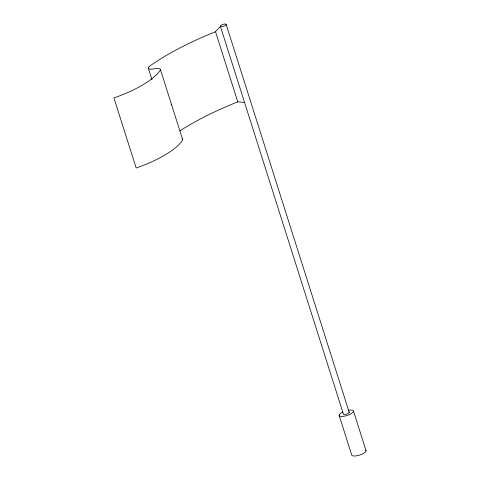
<?xml version="1.0" encoding="UTF-8"?>
<svg xmlns="http://www.w3.org/2000/svg" width="480" height="480" viewBox="0 0 480 480"><rect width="100%" height="100%" fill="white"/><g stroke="black" fill="none" stroke-linecap="round" stroke-linejoin="round"><path stroke-width="0.72" d="M182.016 138.846A7.878 2.502 -17.6 0 1 182.352 140.526A61.89 19.638 -17.6 0 1 136.158 168.018L113.922 97.92A61.89 19.638 -17.6 0 0 160.116 70.428A7.878 2.502 -17.6 0 0 154.248 68.796A7.626 2.418 -17.6 0 1 149.934 65.928A151.122 47.952 -17.6 0 1 215.538 31.746L220.422 26.346M180.006 130.77A151.122 47.952 -17.6 0 1 237.774 101.844L244.56 102.42M353.52 411.222L366.078 450.81M226.182 24.486A3.054 0.966 -17.6 0 1 221.76 26.586A3.054 0.966 -17.6 0 1 221.838 24.816A3.054 0.966 -17.6 0 1 226.182 24.486L349.242 412.41M220.338 26.106L343.392 414.03A3.054 0.966 -17.6 0 0 347.028 414A3.054 0.966 -17.6 0 0 348.87 412.008M339.108 415.218L351.666 454.8A7.524 2.388 -17.6 0 0 359.706 455.046A7.524 2.388 -17.6 0 0 365.862 450.222M215.538 31.746L237.774 101.844M160.35 69.288L182.586 139.38M148.386 68.412L151.98 79.734M171.006 104.13A7.878 2.502 -17.6 0 1 171.642 105.006M348.288 410.268A7.524 2.388 -17.6 0 1 352.5 412.752A7.524 2.388 -17.6 0 1 341.142 416.418A7.524 2.388 -17.6 0 1 342.81 412.032"/></g></svg>
